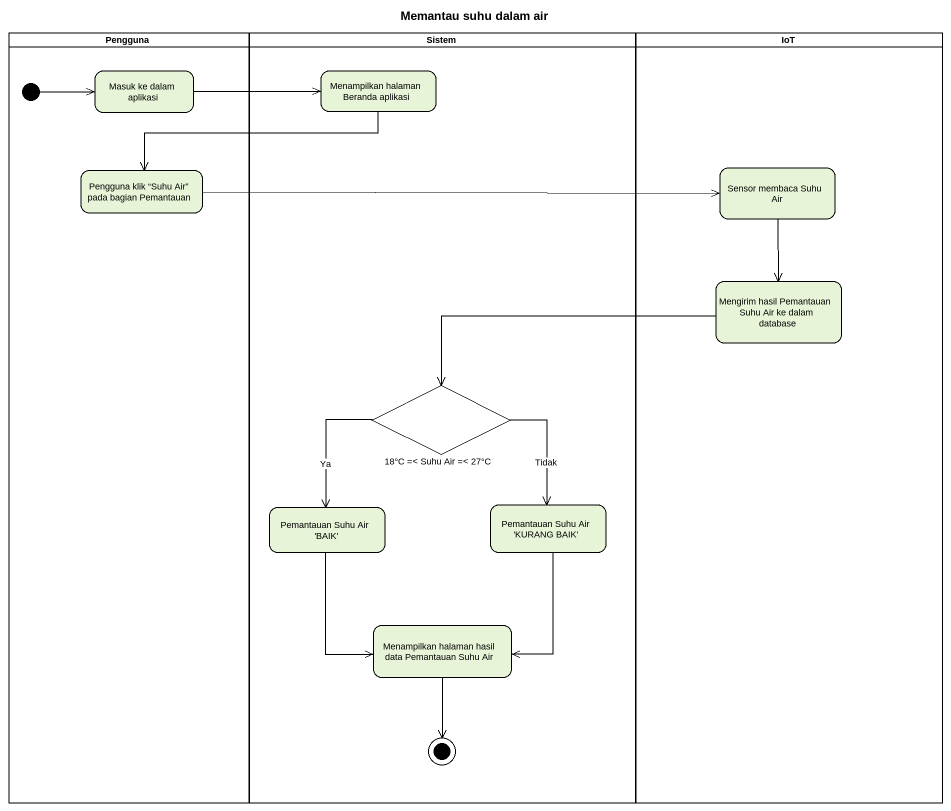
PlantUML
@startuml
title Memantau suhu dalam air
hide empty description
state Pengguna <<partition>> {
  state "Masuk ke dalam aplikasi" as Masuk_ke_dalam_aplikasi
  state "Pengguna klik “Suhu Air” pada bagian Pemantauan" as Pengguna_klik_Suhu_Air_pada
  [*] -right-> Masuk_ke_dalam_aplikasi
}
state Sistem <<partition>> {
  state "Menampilkan halaman Beranda aplikasi" as Menampilkan_halaman_Beranda
  state "18°C =< Suhu Air =< 27°C" as c18_C_Suhu_Air_27_C <<choice>>
  state "Pemantauan Suhu Air 'BAIK'" as Pemantauan_Suhu_Air_BAIK
  state "Pemantauan Suhu Air 'KURANG BAIK'" as Pemantauan_Suhu_Air_KURANG
  state "Menampilkan halaman hasil data Pemantauan Suhu Air" as Menampilkan_halaman_hasil
  Menampilkan_halaman_hasil --> [*]
}
state IoT <<partition>> {
  state "Sensor membaca Suhu Air" as Sensor_membaca_Suhu_Air
  state "Mengirim hasil Pemantauan Suhu Air ke dalam database" as Mengirim_hasil_Pemantauan
}
Masuk_ke_dalam_aplikasi -right-> Menampilkan_halaman_Beranda
Menampilkan_halaman_Beranda -left-> Pengguna_klik_Suhu_Air_pada
Pengguna_klik_Suhu_Air_pada -right-> Sensor_membaca_Suhu_Air
Sensor_membaca_Suhu_Air --> Mengirim_hasil_Pemantauan
Mengirim_hasil_Pemantauan -left-> c18_C_Suhu_Air_27_C
c18_C_Suhu_Air_27_C --> Pemantauan_Suhu_Air_BAIK : Ya
c18_C_Suhu_Air_27_C --> Pemantauan_Suhu_Air_KURANG : Tidak
Pemantauan_Suhu_Air_BAIK --> Menampilkan_halaman_hasil
Pemantauan_Suhu_Air_KURANG --> Menampilkan_halaman_hasil
@enduml
